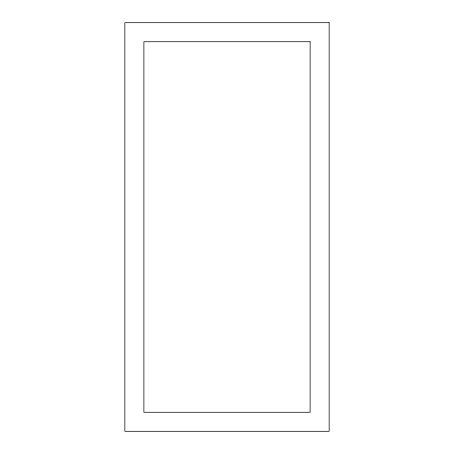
<?xml version="1.0" encoding="UTF-8"?>
<svg xmlns="http://www.w3.org/2000/svg" width="454" height="454" viewBox="0 0 454 454"><rect width="100%" height="100%" fill="white"/><g stroke="black" fill="none" stroke-linecap="round" stroke-linejoin="round"><path stroke-width="0.68" d="M329.15 22.7L124.85 22.7L124.85 431.3L329.15 431.3L329.15 22.7M310.11 41.74L143.89 41.74L143.89 412.26L310.11 412.26L310.11 41.74"/></g></svg>
